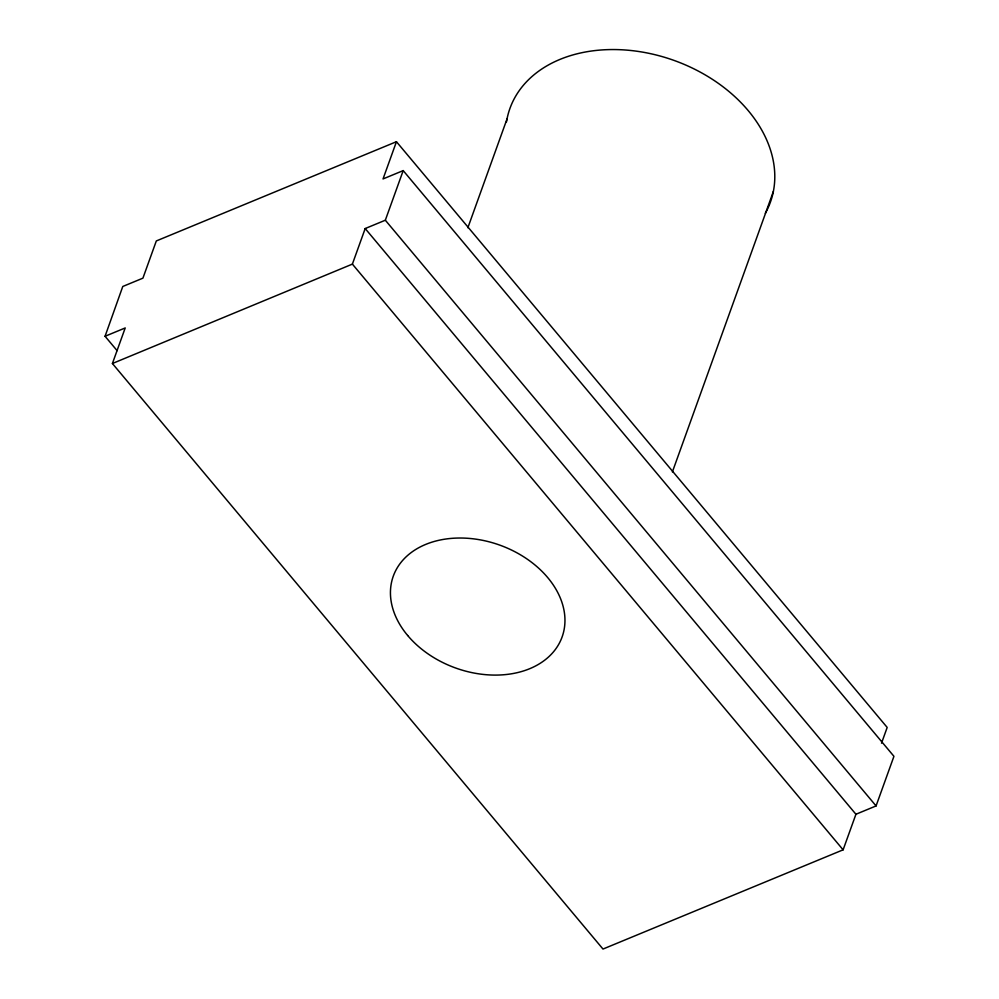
<?xml version="1.0" encoding="UTF-8"?>
<svg xmlns="http://www.w3.org/2000/svg" width="999" height="999" viewBox="0 0 999 999"><rect width="100%" height="100%" fill="white"/><g stroke="black" fill="none" stroke-linecap="round" stroke-linejoin="round"><path stroke-width="1.5" d="M117.083 350.612L105.057 336.276L122.777 286.476L142.919 278.159L156.319 240.946L396.441 141.708L887.187 727.434L881.518 743.181M396.441 141.708L383.042 178.933L403.196 170.604L893.943 756.318L876.073 805.931L855.931 814.26L843.119 849.824L602.996 949.05L112.412 363.511L125.212 327.947L105.057 336.276M112.412 363.511L352.385 264.111L365.184 228.546L385.327 220.217L403.196 170.604M467.869 227.735L506.98 119.081M672.389 471.915L773.363 191.483M385.327 220.217L876.073 805.931M365.184 228.546L855.931 814.26M352.385 264.111L843.119 849.824M506.481 121.965A138.411 100.737 19.8 0 1 673.151 60.102A138.411 100.737 19.8 0 1 765.321 213.287M407.667 635.501A89.71 65.285 19.8 0 0 557.792 645.891A89.71 65.285 19.8 0 0 467.644 538.286A89.71 65.285 19.8 0 0 407.667 635.501"/></g></svg>
